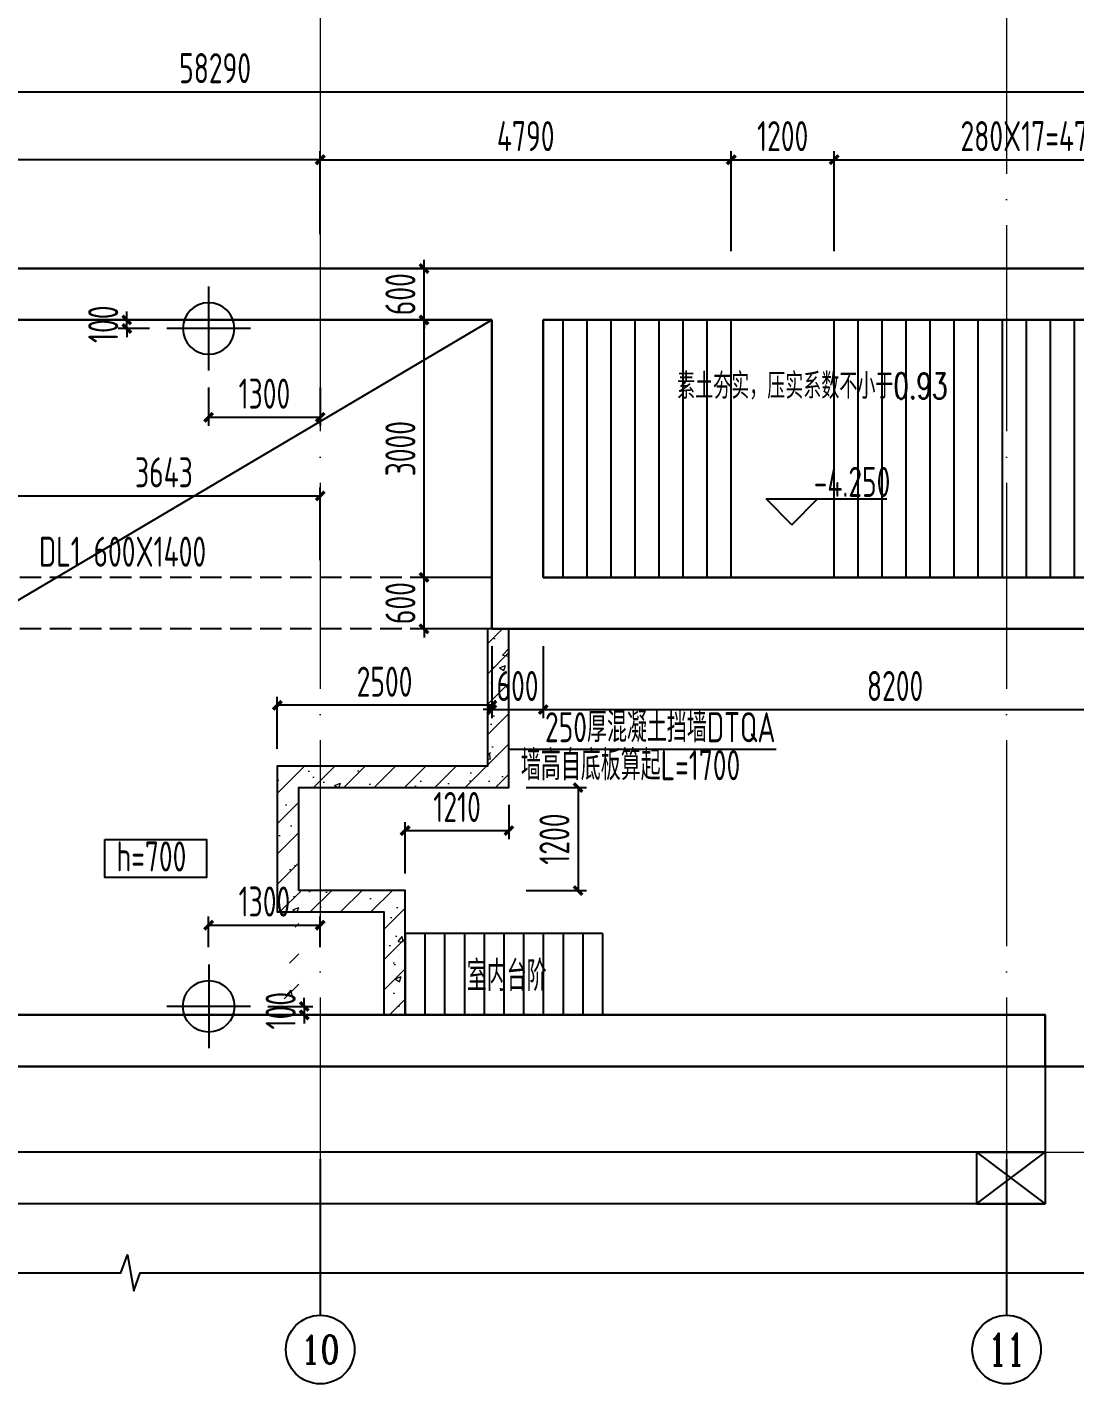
# Model space of a CAD drawing. Header units: millimetres. Extents: x -897614 to 191467, y -439928 to 101803.
# Drawn here: x -403005 to -390794, y -176673 to -160862 of the extents above; entities that cross this region are included whole.
import ezdxf
from ezdxf.enums import TextEntityAlignment as Align

# ---------------------------------------------------------------- set-up
doc = ezdxf.new("R2010")
doc.units = ezdxf.units.MM
doc.header["$LTSCALE"] = 1000
for name, pattern in [('ACAD_ISO04W100', [30, 24, -3, 0, -3]), ('DASH', [0.35, 0.25, -0.1]), ('DASHED', [19.05, 12.7, -6.35])]:
    doc.linetypes.add(name, pattern=pattern)
for name, color, linetype in [('0-w', 7, 'Continuous'), ('AXIS', 3, 'Continuous'), ('DC', 7, 'Continuous'), ('DIM_ELEV', 3, 'Continuous'), ('DIM_LEAD', 3, 'Continuous'), ('gps', 233, 'Continuous'), ('JG_TEXT', 7, 'Continuous'), ('STAIR', 2, 'Continuous'), ('ZH', 7, 'Continuous'), ('结构柱', 8, 'Continuous')]:
    doc.layers.add(name, color=color, linetype=linetype)
for name, color, linetype, lineweight in [('AXIS_TEXT', 7, 'Continuous', 18), ('Beam', 4, 'DASHED', 25), ('DOTE', 8, 'ACAD_ISO04W100', 9), ('PUB_HATCH', 8, 'Continuous', 18), ('WALL', 6, 'Continuous', 30)]:
    doc.layers.add(name, color=color, linetype=linetype, lineweight=lineweight)
doc.styles.add('_TCH_AXIS', font='COMPLEX', dxfattribs={"bigfont": 'GBCBIG'})
doc.styles.add('COMPLEX', font='COMPLEX')
doc.styles.add('GPS', font='txt1.shx', dxfattribs={"width": 0.8, "bigfont": 'hztxt.shx'})
doc.styles.add('TSSD', font='tssdeng.shx', dxfattribs={"width": 0.7, "bigfont": 'tssdchn.shx'})
doc.dimstyles.new('TSD', dxfattribs={"dimtxt": 350, "dimasz": 100, "dimexe": 100, "dimexo": 200, "dimgap": 100, "dimtad": 1, "dimdec": 0, "dimzin": 0, "dimdsep": 46, "dimtxsty": 'TSSD', "dimblk": 'ARCHTICK', "dimcen": 0.09, "dimclrt": 7, "dimazin": 2, "dimtfac": 1, "dimtdec": 0, "dimtix": 1, "dimtmove": 2, "dimatfit": 3, "dimfxl": 0, "dimtolj": 1, "dimtzin": 0, "dimarcsym": 0})
pattern_1 = [(45, (-119914.98, -121901.05), (-176.7767, 176.7767), []), (50, (-119915, -121901.05), (717.2602, -62.7521), [75, -825]), (355, (-119915, -121901.05), (-138.7513, 752.1921), [60, -660]), (100.4514, (-119855.2, -121906.3), (578.5094, 689.4395), [63.7402, -701.1421]), (46.1842, (-119915, -121701.05), (1067.241, -165.519), [112.5, -1237.5]), (96.6356, (-119826, -121714.8), (934.6627, 974.118), [95.6103, -1051.713]), (351.1842, (-119915, -121701), (934.662, 974.1186), [90, -990]), (21, (-119815, -121751.05), (596.907, -402.6189), [75, -825]), (326, (-119815, -121751.05), (243.3153, 725.15), [60, -660]), (71.4514, (-119765.2, -121784.6), (840.2226, 322.5305), [63.7402, -701.1421]), (37.5, (-119914.98, -121901.05), (12.15986, 332.89385), [0, -652, 0, -670, 0, -662.5]), (7.5, (-119914.98, -121901.05), (263.06954, 394.4117), [0, -382, 0, -637, 0, -252.5]), (327.5, (-120137.98, -121901.05), (533.82244, -22.55487), [0, -250, 0, -780, 0, -1035]), (317.5, (-120237.98, -121901.05), (583.1862, 100.105), [0, -325, 0, -518, 0, -735])]

# ---------------------------------------------------------------- blocks, each defined once
blk = doc.blocks.new('_ArchTick')
at = {"color": 0, "linetype": 'ByBlock', "const_width": 0.4}
blk.add_lwpolyline([(-0.5, -0.5), (0.5, 0.5)], dxfattribs=at)
blk = doc.blocks.new('*D1195')
at = {"layer": 'Defpoints', "color": 0, "transparency": 16777216}
for p in [(-394799, -162407), (-399589, -163474, 0), (-394799, -163674, 0)]:
    blk.add_point(p, dxfattribs=at)
at = {"layer": 'DIM_LEAD', "color": 0, "lineweight": -2, "transparency": 16777216}
for p, q in [((-399589, -163274), (-399589, -162307)), ((-394799, -163474), (-394799, -162307)), ((-399589, -162407), (-394799, -162407))]:
    blk.add_line(p, q, dxfattribs=at)
at = {"layer": 'DIM_LEAD', "color": 0, "lineweight": -2, "transparency": 16777216, "xscale": 100, "yscale": 100, "zscale": 100, "rotation": 180}
blk.add_blockref('_ArchTick', (-399589, -162407), dxfattribs=at)
at = {"layer": 'DIM_LEAD', "color": 0, "lineweight": -2, "transparency": 16777216, "xscale": 100, "yscale": 100, "zscale": 100}
blk.add_blockref('_ArchTick', (-394799, -162407), dxfattribs=at)
at = {"layer": 'DIM_LEAD', "color": 7, "transparency": 16777216, "insert": (-397194, -162132), "char_height": 350, "attachment_point": 5, "style": 'TSSD'}
blk.add_mtext('\\A1;4790', dxfattribs=at)
blk = doc.blocks.new('*D1196')
at = {"layer": 'Defpoints', "color": 0, "transparency": 16777216}
for p in [(-393599, -162407), (-394799, -163674, 0), (-393599, -163674, 0)]:
    blk.add_point(p, dxfattribs=at)
at = {"layer": 'DIM_LEAD', "color": 0, "lineweight": -2, "transparency": 16777216}
for p, q in [((-394799, -163474), (-394799, -162307)), ((-393599, -163474), (-393599, -162307)), ((-394799, -162407), (-393599, -162407))]:
    blk.add_line(p, q, dxfattribs=at)
at = {"layer": 'DIM_LEAD', "color": 0, "lineweight": -2, "transparency": 16777216, "xscale": 100, "yscale": 100, "zscale": 100, "rotation": 180}
blk.add_blockref('_ArchTick', (-394799, -162407), dxfattribs=at)
at = {"layer": 'DIM_LEAD', "color": 0, "lineweight": -2, "transparency": 16777216, "xscale": 100, "yscale": 100, "zscale": 100}
blk.add_blockref('_ArchTick', (-393599, -162407), dxfattribs=at)
at = {"layer": 'DIM_LEAD', "color": 7, "transparency": 16777216, "insert": (-394199, -162132), "char_height": 350, "attachment_point": 5, "style": 'TSSD'}
blk.add_mtext('\\A1;1200', dxfattribs=at)
blk = doc.blocks.new('*D1207')
at = {"layer": 'Defpoints', "color": 0, "transparency": 16777216}
for p in [(-371669, -161615), (-371669, -163674, 0), (-429959, -164074, 0)]:
    blk.add_point(p, dxfattribs=at)
at = {"layer": 'DIM_LEAD', "color": 0, "lineweight": -2, "transparency": 16777216}
for p, q in [((-429959, -163874), (-429959, -161515)), ((-371669, -163474), (-371669, -161515)), ((-429959, -161615), (-371669, -161615))]:
    blk.add_line(p, q, dxfattribs=at)
at = {"layer": 'DIM_LEAD', "color": 0, "lineweight": -2, "transparency": 16777216, "xscale": 100, "yscale": 100, "zscale": 100, "rotation": 180}
blk.add_blockref('_ArchTick', (-429959, -161615), dxfattribs=at)
at = {"layer": 'DIM_LEAD', "color": 0, "lineweight": -2, "transparency": 16777216, "xscale": 100, "yscale": 100, "zscale": 100}
blk.add_blockref('_ArchTick', (-371669, -161615), dxfattribs=at)
at = {"layer": 'DIM_LEAD', "color": 7, "transparency": 16777216, "insert": (-400814, -161340), "char_height": 350, "attachment_point": 5, "style": 'TSSD'}
blk.add_mtext('\\A1;58290', dxfattribs=at)
blk = doc.blocks.new('*D1217')
at = {"layer": 'Defpoints', "color": 0, "transparency": 16777216}
for p in [(-388839, -162407), (-393599, -163674, 0), (-388839, -163674, 0)]:
    blk.add_point(p, dxfattribs=at)
at = {"layer": 'DIM_LEAD', "color": 0, "lineweight": -2, "transparency": 16777216}
for p, q in [((-393599, -163474), (-393599, -162307)), ((-388839, -163474), (-388839, -162307)), ((-393599, -162407), (-388839, -162407))]:
    blk.add_line(p, q, dxfattribs=at)
at = {"layer": 'DIM_LEAD', "color": 0, "lineweight": -2, "transparency": 16777216, "xscale": 100, "yscale": 100, "zscale": 100, "rotation": 180}
blk.add_blockref('_ArchTick', (-393599, -162407), dxfattribs=at)
at = {"layer": 'DIM_LEAD', "color": 0, "lineweight": -2, "transparency": 16777216, "xscale": 100, "yscale": 100, "zscale": 100}
blk.add_blockref('_ArchTick', (-388839, -162407), dxfattribs=at)
at = {"layer": 'DIM_LEAD', "color": 7, "transparency": 16777216, "insert": (-391219, -162132), "char_height": 350, "attachment_point": 5, "style": 'TSSD'}
blk.add_mtext('\\A1;280X17=4760', dxfattribs=at)
blk = doc.blocks.new('A$C3ABC6A2D')
at = {"color": 5, "linetype": 'Continuous'}
for p, q in [((-7550, -6781), (-25371, -6781)), ((-7550, -6781), (-7550, -8381)), ((-7550, -7781), (-25371, -7781)), ((-8350, -7781), (-8350, -8381)), ((-8350, -7781), (-7550, -8381)), ((-8350, -8381), (-7550, -7781)), ((-8350, -7781), (-7550, -7781)), ((-7550, -7781), (-7550, -8381)), ((-7550, -8381), (-25371, -8381)), ((-8350, -8381), (-7550, -8381))]:
    blk.add_line(p, q, dxfattribs=at)
at = {"color": 5}
blk.add_lwpolyline([(-47829, -6467), (-47829, -7330), (-47619, -7406), (-48039, -7480), (-47829, -7555), (-47829, -9187), (-18323, -9187), (-18246, -8977), (-18172, -9397), (-18098, -9187), (4605, -9187), (4605, -7555), (4395, -7480), (4815, -7406), (4605, -7330), (4605, -6467)], dxfattribs=at)
blk = doc.blocks.new('_axiso')
blk.add_circle((0, 0), 0.5)
at = {"layer": 'AXIS_TEXT', "style": 'COMPLEX', "width": 1.041667}
blk.add_attdef('A', text='', height=0.56, dxfattribs=at).set_placement((-0.25, -0.28), (0.25, -0.28), align=Align.FIT)
blk = doc.blocks.new('*D1333')
at = {"layer": 'Defpoints', "color": 0, "transparency": 16777216}
for p in [(-397589, -167874), (-396989, -167874), (-396989, -168815)]:
    blk.add_point(p, dxfattribs=at)
at = {"layer": 'DIM_LEAD', "color": 0, "lineweight": -2, "transparency": 16777216}
for p, q in [((-397589, -168074), (-397589, -168915)), ((-396989, -168074), (-396989, -168915)), ((-397589, -168815), (-397689, -168815)), ((-397589, -168815), (-396989, -168815)), ((-396989, -168815), (-396889, -168815))]:
    blk.add_line(p, q, dxfattribs=at)
at = {"layer": 'DIM_LEAD', "color": 0, "lineweight": -2, "transparency": 16777216, "xscale": 100, "yscale": 100, "zscale": 100}
blk.add_blockref('_ArchTick', (-397589, -168815), dxfattribs=at)
at = {"layer": 'DIM_LEAD', "color": 0, "lineweight": -2, "transparency": 16777216, "xscale": 100, "yscale": 100, "zscale": 100, "rotation": 180}
blk.add_blockref('_ArchTick', (-396989, -168815), dxfattribs=at)
at = {"layer": 'DIM_LEAD', "color": 7, "transparency": 16777216, "insert": (-397289, -168540), "char_height": 350, "attachment_point": 5, "style": 'TSSD'}
blk.add_mtext('\\A1;600', dxfattribs=at)
blk = doc.blocks.new('*D1334')
at = {"layer": 'Defpoints', "color": 0, "transparency": 16777216}
for p in [(-396989, -167874), (-388789, -167874), (-388789, -168815)]:
    blk.add_point(p, dxfattribs=at)
at = {"layer": 'DIM_LEAD', "color": 0, "lineweight": -2, "transparency": 16777216}
for p, q in [((-396989, -168074), (-396989, -168915)), ((-388789, -168074), (-388789, -168915)), ((-396989, -168815), (-388789, -168815))]:
    blk.add_line(p, q, dxfattribs=at)
at = {"layer": 'DIM_LEAD', "color": 0, "lineweight": -2, "transparency": 16777216, "xscale": 100, "yscale": 100, "zscale": 100, "rotation": 180}
blk.add_blockref('_ArchTick', (-396989, -168815), dxfattribs=at)
at = {"layer": 'DIM_LEAD', "color": 0, "lineweight": -2, "transparency": 16777216, "xscale": 100, "yscale": 100, "zscale": 100}
blk.add_blockref('_ArchTick', (-388789, -168815), dxfattribs=at)
at = {"layer": 'DIM_LEAD', "color": 7, "transparency": 16777216, "insert": (-392889, -168540), "char_height": 350, "attachment_point": 5, "style": 'TSSD'}
blk.add_mtext('\\A1;8200', dxfattribs=at)
blk = doc.blocks.new('*D1335')
at = {"layer": 'Defpoints', "color": 0, "transparency": 16777216}
for p in [(-398379, -167274), (-397589, -167274), (-397589, -167874)]:
    blk.add_point(p, dxfattribs=at)
at = {"layer": 'DIM_LEAD', "color": 0, "lineweight": -2, "transparency": 16777216}
for p, q in [((-397789, -167274), (-398479, -167274)), ((-398379, -167274), (-398379, -167174)), ((-398379, -167874), (-398379, -167274)), ((-397789, -167874), (-398479, -167874)), ((-398379, -167874), (-398379, -167974))]:
    blk.add_line(p, q, dxfattribs=at)
at = {"layer": 'DIM_LEAD', "color": 0, "lineweight": -2, "transparency": 16777216, "xscale": 100, "yscale": 100, "zscale": 100}
for p, rotation in [((-398379, -167274), 270), ((-398379, -167874), 90)]:
    blk.add_blockref('_ArchTick', p, dxfattribs=dict(at, rotation=rotation))
at = {"layer": 'DIM_LEAD', "color": 7, "transparency": 16777216, "insert": (-398654, -167574), "char_height": 350, "attachment_point": 5, "rotation": 90, "style": 'TSSD'}
blk.add_mtext('\\A1;600', dxfattribs=at)
blk = doc.blocks.new('*D1336')
at = {"layer": 'Defpoints', "color": 0, "transparency": 16777216}
for p in [(-398379, -164274), (-397589, -164274), (-397589, -167274)]:
    blk.add_point(p, dxfattribs=at)
at = {"layer": 'DIM_LEAD', "color": 0, "lineweight": -2, "transparency": 16777216}
for p, q in [((-397789, -164274), (-398479, -164274)), ((-398379, -167274), (-398379, -164274)), ((-397789, -167274), (-398479, -167274))]:
    blk.add_line(p, q, dxfattribs=at)
at = {"layer": 'DIM_LEAD', "color": 0, "lineweight": -2, "transparency": 16777216, "xscale": 100, "yscale": 100, "zscale": 100}
for p, rotation in [((-398379, -164274), 90), ((-398379, -167274), 270)]:
    blk.add_blockref('_ArchTick', p, dxfattribs=dict(at, rotation=rotation))
at = {"layer": 'DIM_LEAD', "color": 7, "transparency": 16777216, "insert": (-398654, -165774), "char_height": 350, "attachment_point": 5, "rotation": 90, "style": 'TSSD'}
blk.add_mtext('\\A1;3000', dxfattribs=at)
blk = doc.blocks.new('*D1337')
at = {"layer": 'Defpoints', "color": 0, "transparency": 16777216}
for p in [(-398379, -163674), (-397589, -163674, 0), (-397589, -164274)]:
    blk.add_point(p, dxfattribs=at)
at = {"layer": 'DIM_LEAD', "color": 0, "lineweight": -2, "transparency": 16777216}
for p, q in [((-398379, -163674), (-398379, -163574)), ((-397789, -163674), (-398479, -163674)), ((-398379, -164274), (-398379, -163674)), ((-397789, -164274), (-398479, -164274)), ((-398379, -164274), (-398379, -164374))]:
    blk.add_line(p, q, dxfattribs=at)
at = {"layer": 'DIM_LEAD', "color": 0, "lineweight": -2, "transparency": 16777216, "xscale": 100, "yscale": 100, "zscale": 100}
for p, rotation in [((-398379, -163674), 270), ((-398379, -164274), 90)]:
    blk.add_blockref('_ArchTick', p, dxfattribs=dict(at, rotation=rotation))
at = {"layer": 'DIM_LEAD', "color": 7, "transparency": 16777216, "insert": (-398654, -163974), "char_height": 350, "attachment_point": 5, "rotation": 90, "style": 'TSSD'}
blk.add_mtext('\\A1;600', dxfattribs=at)
blk = doc.blocks.new('*D1338')
at = {"layer": 'Defpoints', "color": 0, "transparency": 16777216}
for p in [(-407589, -162407), (-399589, -163474, 0), (-407589, -163674, 0)]:
    blk.add_point(p, dxfattribs=at)
at = {"layer": 'DIM_LEAD', "color": 0, "lineweight": -2, "transparency": 16777216}
for p, q in [((-407589, -163474), (-407589, -162307)), ((-399589, -163274), (-399589, -162307)), ((-399589, -162407), (-407589, -162407))]:
    blk.add_line(p, q, dxfattribs=at)
at = {"layer": 'DIM_LEAD', "color": 0, "lineweight": -2, "transparency": 16777216, "xscale": 100, "yscale": 100, "zscale": 100, "rotation": 180}
blk.add_blockref('_ArchTick', (-407589, -162407), dxfattribs=at)
at = {"layer": 'DIM_LEAD', "color": 0, "lineweight": -2, "transparency": 16777216, "xscale": 100, "yscale": 100, "zscale": 100}
blk.add_blockref('_ArchTick', (-399589, -162407), dxfattribs=at)
at = {"layer": 'DIM_LEAD', "color": 7, "transparency": 16777216, "insert": (-403589, -162132), "char_height": 350, "attachment_point": 5, "style": 'TSSD'}
blk.add_mtext('\\A1;8000', dxfattribs=at)
blk = doc.blocks.new('*D1418')
at = {"layer": 'Defpoints', "color": 0, "transparency": 16777216}
for p in [(-399589, -166325), (-403232, -167274), (-399589, -167274)]:
    blk.add_point(p, dxfattribs=at)
at = {"layer": 'DIM_LEAD', "color": 0, "lineweight": -2, "transparency": 16777216}
for p, q in [((-403232, -167074), (-403232, -166225)), ((-403232, -166325), (-399589, -166325)), ((-399589, -167074), (-399589, -166225))]:
    blk.add_line(p, q, dxfattribs=at)
at = {"layer": 'DIM_LEAD', "color": 0, "lineweight": -2, "transparency": 16777216, "xscale": 100, "yscale": 100, "zscale": 100, "rotation": 180}
blk.add_blockref('_ArchTick', (-403232, -166325), dxfattribs=at)
at = {"layer": 'DIM_LEAD', "color": 0, "lineweight": -2, "transparency": 16777216, "xscale": 100, "yscale": 100, "zscale": 100}
blk.add_blockref('_ArchTick', (-399589, -166325), dxfattribs=at)
at = {"layer": 'DIM_LEAD', "color": 7, "transparency": 16777216, "insert": (-401410, -166050), "char_height": 350, "attachment_point": 5, "style": 'TSSD'}
blk.add_mtext('\\A1;3643', dxfattribs=at)
blk = doc.blocks.new('A$C74342322')
at = {"layer": 'ZH'}
for p, q in [((0, -488), (0, 488)), ((-488, 0), (488, 0))]:
    blk.add_line(p, q, dxfattribs=at)
blk.add_circle((0, 0), 300, dxfattribs=at)
blk = doc.blocks.new('*D1172')
at = {"layer": 'Defpoints', "color": 0, "transparency": 16777216}
for p in [(-400889, -164862, 0), (-399589, -164862, 0), (-399589, -165408)]:
    blk.add_point(p, dxfattribs=at)
at = {"layer": 'DIM_LEAD', "color": 0, "lineweight": -2, "transparency": 16777216}
for p, q in [((-400889, -165062), (-400889, -165508)), ((-399589, -165062), (-399589, -165508)), ((-400889, -165408), (-399589, -165408))]:
    blk.add_line(p, q, dxfattribs=at)
at = {"layer": 'DIM_LEAD', "color": 0, "lineweight": -2, "transparency": 16777216, "xscale": 100, "yscale": 100, "zscale": 100, "rotation": 180}
blk.add_blockref('_ArchTick', (-400889, -165408), dxfattribs=at)
at = {"layer": 'DIM_LEAD', "color": 0, "lineweight": -2, "transparency": 16777216, "xscale": 100, "yscale": 100, "zscale": 100}
blk.add_blockref('_ArchTick', (-399589, -165408), dxfattribs=at)
at = {"layer": 'DIM_LEAD', "color": 7, "transparency": 16777216, "insert": (-400239, -165133), "char_height": 350, "attachment_point": 5, "style": 'TSSD'}
blk.add_mtext('\\A1;1300', dxfattribs=at)
blk = doc.blocks.new('*D1173')
at = {"layer": 'Defpoints', "color": 0, "transparency": 16777216}
for p in [(-401843, -164274), (-401377, -164274, 0), (-401377, -164374, 0)]:
    blk.add_point(p, dxfattribs=at)
at = {"layer": 'DIM_LEAD', "color": 0, "lineweight": -2, "transparency": 16777216}
for p, q in [((-401577, -164274), (-401943, -164274)), ((-401843, -164274), (-401843, -164174)), ((-401843, -164374), (-401843, -164274)), ((-401577, -164374), (-401943, -164374)), ((-401843, -164374), (-401843, -164474))]:
    blk.add_line(p, q, dxfattribs=at)
at = {"layer": 'DIM_LEAD', "color": 0, "lineweight": -2, "transparency": 16777216, "xscale": 100, "yscale": 100, "zscale": 100}
for p, rotation in [((-401843, -164274), 270), ((-401843, -164374), 90)]:
    blk.add_blockref('_ArchTick', p, dxfattribs=dict(at, rotation=rotation))
at = {"layer": 'DIM_LEAD', "color": 7, "transparency": 16777216, "insert": (-402118, -164324), "char_height": 350, "attachment_point": 5, "rotation": 90, "style": 'TSSD'}
blk.add_mtext('\\A1;100', dxfattribs=at)
blk = doc.blocks.new('*D1176')
at = {"layer": 'Defpoints', "color": 0, "transparency": 16777216}
for p in [(-400400, -172274, 0), (-400400, -172374, 0), (-399775, -172374)]:
    blk.add_point(p, dxfattribs=at)
at = {"layer": 'DIM_LEAD', "color": 0, "lineweight": -2, "transparency": 16777216}
for p, q in [((-399775, -172274), (-399775, -172174)), ((-400200, -172274), (-399675, -172274)), ((-399775, -172274), (-399775, -172374)), ((-400200, -172374), (-399675, -172374)), ((-399775, -172374), (-399775, -172474))]:
    blk.add_line(p, q, dxfattribs=at)
at = {"layer": 'DIM_LEAD', "color": 0, "lineweight": -2, "transparency": 16777216, "xscale": 100, "yscale": 100, "zscale": 100}
for p, rotation in [((-399775, -172274), 270), ((-399775, -172374), 90)]:
    blk.add_blockref('_ArchTick', p, dxfattribs=dict(at, rotation=rotation))
at = {"layer": 'DIM_LEAD', "color": 7, "transparency": 16777216, "insert": (-400050, -172324), "char_height": 350, "attachment_point": 5, "rotation": 90, "style": 'TSSD'}
blk.add_mtext('\\A1;100', dxfattribs=at)
blk = doc.blocks.new('*D1177')
at = {"layer": 'Defpoints', "color": 0, "transparency": 16777216}
for p in [(-399589, -171327), (-400889, -171785, 0), (-399589, -171785, 0)]:
    blk.add_point(p, dxfattribs=at)
at = {"layer": 'DIM_LEAD', "color": 0, "lineweight": -2, "transparency": 16777216}
for p, q in [((-400889, -171585), (-400889, -171227)), ((-399589, -171585), (-399589, -171227)), ((-400889, -171327), (-399589, -171327))]:
    blk.add_line(p, q, dxfattribs=at)
at = {"layer": 'DIM_LEAD', "color": 0, "lineweight": -2, "transparency": 16777216, "xscale": 100, "yscale": 100, "zscale": 100, "rotation": 180}
blk.add_blockref('_ArchTick', (-400889, -171327), dxfattribs=at)
at = {"layer": 'DIM_LEAD', "color": 0, "lineweight": -2, "transparency": 16777216, "xscale": 100, "yscale": 100, "zscale": 100}
blk.add_blockref('_ArchTick', (-399589, -171327), dxfattribs=at)
at = {"layer": 'DIM_LEAD', "color": 7, "transparency": 16777216, "insert": (-400239, -171052), "char_height": 350, "attachment_point": 5, "style": 'TSSD'}
blk.add_mtext('\\A1;1300', dxfattribs=at)
blk = doc.blocks.new('*D1661')
at = {"layer": 'Defpoints', "color": 0, "transparency": 16777216}
for p in [(-397589, -167874, 0), (-400089, -168765), (-400089, -169474, 0)]:
    blk.add_point(p, dxfattribs=at)
at = {"layer": 'DIM_LEAD', "color": 0, "lineweight": -2, "transparency": 16777216}
for p, q in [((-397589, -168074), (-397589, -168865)), ((-400089, -169274), (-400089, -168665)), ((-397589, -168765), (-400089, -168765))]:
    blk.add_line(p, q, dxfattribs=at)
at = {"layer": 'DIM_LEAD', "color": 0, "lineweight": -2, "transparency": 16777216, "xscale": 100, "yscale": 100, "zscale": 100, "rotation": 180}
blk.add_blockref('_ArchTick', (-400089, -168765), dxfattribs=at)
at = {"layer": 'DIM_LEAD', "color": 0, "lineweight": -2, "transparency": 16777216, "xscale": 100, "yscale": 100, "zscale": 100}
blk.add_blockref('_ArchTick', (-397589, -168765), dxfattribs=at)
at = {"layer": 'DIM_LEAD', "color": 7, "transparency": 16777216, "insert": (-398839, -168490), "char_height": 350, "attachment_point": 5, "style": 'TSSD'}
blk.add_mtext('\\A1;2500', dxfattribs=at)
blk = doc.blocks.new('*D1662')
at = {"layer": 'Defpoints', "color": 0, "transparency": 16777216}
for p in [(-397389, -169724, 0), (-397389, -170924, 0), (-396584, -170924)]:
    blk.add_point(p, dxfattribs=at)
at = {"layer": 'DIM_LEAD', "color": 0, "lineweight": -2, "transparency": 16777216}
for p, q in [((-397189, -169724), (-396484, -169724)), ((-396584, -169724), (-396584, -170924)), ((-397189, -170924), (-396484, -170924))]:
    blk.add_line(p, q, dxfattribs=at)
at = {"layer": 'DIM_LEAD', "color": 0, "lineweight": -2, "transparency": 16777216, "xscale": 100, "yscale": 100, "zscale": 100}
for p, rotation in [((-396584, -169724), 90), ((-396584, -170924), 270)]:
    blk.add_blockref('_ArchTick', p, dxfattribs=dict(at, rotation=rotation))
at = {"layer": 'DIM_LEAD', "color": 7, "transparency": 16777216, "insert": (-396859, -170324), "char_height": 350, "attachment_point": 5, "rotation": 90, "style": 'TSSD'}
blk.add_mtext('\\A1;1200', dxfattribs=at)
blk = doc.blocks.new('*D1663')
at = {"layer": 'Defpoints', "color": 0, "transparency": 16777216}
for p in [(-397389, -169724, 0), (-397389, -170225), (-398599, -170924, 0)]:
    blk.add_point(p, dxfattribs=at)
at = {"layer": 'DIM_LEAD', "color": 0, "lineweight": -2, "transparency": 16777216}
for p, q in [((-397389, -169924), (-397389, -170325)), ((-398599, -170724), (-398599, -170125)), ((-398599, -170225), (-397389, -170225))]:
    blk.add_line(p, q, dxfattribs=at)
at = {"layer": 'DIM_LEAD', "color": 0, "lineweight": -2, "transparency": 16777216, "xscale": 100, "yscale": 100, "zscale": 100, "rotation": 180}
blk.add_blockref('_ArchTick', (-398599, -170225), dxfattribs=at)
at = {"layer": 'DIM_LEAD', "color": 0, "lineweight": -2, "transparency": 16777216, "xscale": 100, "yscale": 100, "zscale": 100}
blk.add_blockref('_ArchTick', (-397389, -170225), dxfattribs=at)
at = {"layer": 'DIM_LEAD', "color": 7, "transparency": 16777216, "insert": (-397994, -169950), "char_height": 350, "attachment_point": 5, "style": 'TSSD'}
blk.add_mtext('\\A1;1210', dxfattribs=at)

msp = doc.modelspace()

# ---------------------------------------------------------------- hatches: boundary and pattern name
at = {"layer": 'PUB_HATCH'}
h = msp.add_hatch(dxfattribs=at)
h.set_pattern_fill('钢筋混凝土', color=256, scale=100)
h.set_pattern_definition(pattern_1)
h.paths.add_polyline_path([(-399839.34616, -170923.63594), (-399839.34616, -169723.65664), (-397389.34808, -169723.65664), (-397389.34808, -167873.65675), (-397639.34808, -167873.65675), (-397639.34808, -169473.65664), (-400089.34616, -169473.65664), (-400089.34616, -171173.63594), (-398849.3326, -171173.63594), (-398849.3326, -172373.63592), (-398599.3326, -172373.63592), (-398599.3326, -170923.63594)])
h = msp.add_hatch(dxfattribs=at)
h.set_pattern_fill('钢筋混凝土', color=256, scale=100)
h.set_pattern_definition(pattern_1)
edge = h.paths.add_edge_path()
edge.add_line((-400039.34616, -172373.63592), (-399839.34616, -172373.63592))
edge.add_line((-399839.34616, -172373.63592), (-399839.34616, -171073.63594))

# ---------------------------------------------------------------- linework, layer by layer
at = {"layer": '0-w', "color": 2, "linetype": 'Continuous'}
for p, q in [((-398598.83067, -171423.65721), (-398598.83067, -172373.63592)), ((-396298.83067, -171423.65721), (-398598.83067, -171423.65721)), ((-398368.83067, -171423.65721), (-398368.83067, -172373.63592)), ((-398138.83067, -171423.65721), (-398138.83067, -172373.63592)), ((-397908.83067, -171423.65721), (-397908.83067, -172373.63592)), ((-397678.83067, -171423.65721), (-397678.83067, -172373.63592)), ((-397448.83067, -171423.65721), (-397448.83067, -172373.63592)), ((-397218.83067, -171423.65721), (-397218.83067, -172373.63592)), ((-396988.83067, -171423.65721), (-396988.83067, -172373.63592)), ((-396758.83067, -171423.65721), (-396758.83067, -172373.63592)), ((-396528.83067, -171423.65721), (-396528.83067, -172373.63592)), ((-396298.83067, -171423.65721), (-396298.83067, -172373.63592))]:
    msp.add_line(p, q, dxfattribs=at)
at = {"layer": 'AXIS'}
for p, q in [((-399588.84614, -174052.92485, 0), (-399588.84614, -175872.77481, 0)), ((-391588.84614, -174052.92485, 0), (-391588.84614, -175872.77481, 0))]:
    msp.add_line(p, q, dxfattribs=at)
at = {"layer": 'Beam', "linetype": 'DASH'}
for p, q in [((-397589.34808, -167273.65664, 0), (-411959.31293, -167273.65675, 0)), ((-397589.34808, -167873.65664, 0), (-411959.31293, -167873.65675, 0))]:
    msp.add_line(p, q, dxfattribs=at)
at = {"layer": 'DC', "ltscale": 10}
msp.add_line((-411959.31202, -172773.63141, 0), (-397589.34808, -164273.65674), dxfattribs=at)
at = {"layer": 'DIM_ELEV'}
for p, q in [((-394093.03349, -166660.22368), (-394393.03349, -166360.22368)), ((-394393.03349, -166360.22368), (-392984.24108, -166360.22368)), ((-394093.03349, -166660.22368), (-393793.03349, -166360.22368))]:
    msp.add_line(p, q, dxfattribs=at)
at = {"layer": 'DOTE', "ltscale": 0.1}
for p, q in [((-399588.84614, -160171.18077, 0), (-399588.84614, -174052.92485, 0)), ((-391588.84614, -160171.18077, 0), (-391588.84614, -174052.92485, 0)), ((-431418.08005, -173973.63591, 0), (-373115.74705, -173973.63591, 0))]:
    msp.add_line(p, q, dxfattribs=at)
at = {"layer": 'JG_TEXT'}
msp.add_line((-394275.56113, -169279.92751), (-397389.34808, -169279.92751), dxfattribs=at)
msp.add_lwpolyline([(-402097.76267, -170327.80964), (-400914.22334, -170327.80964), (-400914.22334, -170773.32535), (-402097.76267, -170773.32535)], close=True, dxfattribs=at)
at = {"layer": 'STAIR', "color": 8}
for p, q in [((-396758.84616, -167273.63592, 0), (-396758.84616, -164273.65752, 0)), ((-396478.84616, -167273.63592, 0), (-396478.84616, -164273.65753, 0)), ((-396198.84616, -167273.63592, 0), (-396198.84616, -164273.65753, 0)), ((-395918.84616, -167273.63592, 0), (-395918.84616, -164273.65754, 0)), ((-395638.84616, -167273.63592, 0), (-395638.84616, -164273.65754, 0)), ((-395358.84616, -167273.63592, 0), (-395358.84616, -164273.65755, 0)), ((-395078.84616, -167273.63592, 0), (-395078.84616, -164273.65755, 0)), ((-394798.84616, -167273.63592, 0), (-394798.84616, -164273.65756, 0)), ((-393598.84616, -167273.63592, 0), (-393598.84616, -164273.65758, 0)), ((-393318.84616, -167273.63592, 0), (-393318.84616, -164273.65758, 0)), ((-393038.84616, -167273.63592, 0), (-393038.84616, -164273.65759, 0)), ((-392758.84616, -167273.63592, 0), (-392758.84616, -164273.65759, 0)), ((-392478.84616, -167273.63592, 0), (-392478.84616, -164273.6576, 0)), ((-392198.84616, -167273.63592, 0), (-392198.84616, -164273.6576, 0)), ((-391918.84616, -167273.63592, 0), (-391918.84616, -164273.6576, 0)), ((-391638.84616, -167273.63592, 0), (-391638.84616, -164273.65761, 0)), ((-391358.84616, -167273.63592, 0), (-391358.84616, -164273.65761, 0)), ((-391078.84616, -167273.63592, 0), (-391078.84616, -164273.65762, 0)), ((-390798.84616, -167273.63592, 0), (-390798.84616, -164273.65762, 0))]:
    msp.add_line(p, q, dxfattribs=at)
msp.add_lwpolyline([(-388460.2004, -165696.35076, 0, 0, 0), (-393839.6198, -165696.35075, 160, 0, 0), (-394348.73038, -165696.3507, 0, 0, 0)], format="xyseb", dxfattribs=at)
at = {"layer": 'WALL'}
for p, q in [((-411959.31293, -164273.65727, 0), (-397589.34808, -164273.65751, 0)), ((-397589.34808, -164273.65674), (-397589.34808, -167873.65675)), ((-396989.34808, -164273.65674), (-396989.34808, -167273.65723, 0)), ((-396989.34808, -164273.65752, 0), (-372268.86147, -164273.65793, 0)), ((-396989.34808, -167273.65723, 0), (-387439.36137, -167273.65745, 0)), ((-397589.34808, -167873.65675), (-388789.36137, -167873.65675)), ((-388789.36137, -172973.63592, 0), (-391139.31293, -172973.63592, 0))]:
    msp.add_line(p, q, dxfattribs=at)
at = {"layer": 'WALL', "elevation": 0}
msp.add_lwpolyline([(-371668.86146, -163673.65794), (-412559.31293, -163673.65716), (-412559.31293, -164073.63591)], dxfattribs=at)
msp.add_lwpolyline([(-408959.82621, -172373.63592), (-391139.31293, -172373.63592), (-391139.31293, -172973.63592), (-408959.82621, -172973.63592)], close=True, dxfattribs=at)
at = {"layer": '结构柱', "ltscale": 10, "elevation": 0}
msp.add_lwpolyline([(-399839.34616, -170923.63594), (-399839.34616, -169723.65664), (-397389.34808, -169723.65664), (-397389.34808, -167873.65675), (-397639.34808, -167873.65675), (-397639.34808, -169473.65664), (-400089.34616, -169473.65664), (-400089.34616, -171173.63594), (-398849.3326, -171173.63594), (-398849.3326, -172373.63592), (-398599.3326, -172373.63592), (-398599.3326, -170923.63594), (-399839.34616, -170923.63594)], dxfattribs=at)

# ---------------------------------------------------------------- block references
at = {"color": 1, "ltscale": 10}
msp.add_blockref('A$C3ABC6A2D', (-383588.91891, -166192.76992, 0), dxfattribs=at)
at = {"layer": 'AXIS'}
ref = msp.add_blockref('_axiso', (-399588.84614, -176272.77481, 0), dxfattribs=dict(at, xscale=800, yscale=800, zscale=800))
ref.add_attrib('A', '10', dxfattribs={"layer": 'AXIS_TEXT', "ltscale": 10, "height": 328.445495, "style": '_TCH_AXIS'}).set_placement((-399815.62994, -176436.99756, 0), (-399362.06235, -176436.99756, 0), align=Align.FIT)
ref = msp.add_blockref('_axiso', (-391588.84614, -176272.77481, 0), dxfattribs=dict(at, xscale=800, yscale=800, zscale=800))
ref.add_attrib('A', '11', dxfattribs={"layer": 'AXIS_TEXT', "ltscale": 10, "height": 368.76258, "style": '_TCH_AXIS'}).set_placement((-391799.56762, -176457.1561, 0), (-391378.12467, -176457.1561, 0), align=Align.FIT)
at = {"layer": 'DOTE', "xscale": -1}
msp.add_blockref('A$C74342322', (-400888.86137, -164373.63656, 0), dxfattribs=at)
at = {"layer": 'DOTE', "rotation": 180}
msp.add_blockref('A$C74342322', (-400888.86123, -172273.65701, 0), dxfattribs=at)

# ---------------------------------------------------------------- texts
at = {"layer": 'DIM_ELEV', "style": 'TSSD', "width": 0.7}
msp.add_text('-4.250', height=350, dxfattribs=at).set_placement((-393837.5081, -166336.12864))
at = {"layer": 'gps', "color": 7, "style": 'GPS', "width": 0.7}
msp.add_text('素土夯实，压实系数不小于0.93', height=300, dxfattribs=at).set_placement((-395428.62038, -165193.31947, 0))
at = {"layer": 'JG_TEXT', "style": 'TSSD', "width": 0.7}
for s, p in [('DL1 600X1400', (-402866.58223, -167149.75563)), ('250厚混凝土挡墙DTQA', (-396969.50506, -169195.03074)), ('墙高自底板算起L=1700', (-397250.3133, -169637.95976)), ('h=700', (-401963.80499, -170701.85144)), ('室内台阶', (-397880.63361, -172093.03159))]:
    msp.add_text(s, height=350, dxfattribs=at).set_placement(p)

# ---------------------------------------------------------------- dimensions: what is measured, and where the dimension line sits
at = {"layer": 'DIM_LEAD'}
for base, p1, p2, picture, middle in [((-371668.86146, -161615.01445), (-429959.31293, -164073.63591, 0), (-371668.86146, -163673.65881, 0), '*D1207', (-400814.08719, -161340.01445)), ((-407588.84614, -162406.64323), (-399588.84614, -163473.65741, 0), (-407588.84614, -163673.63601, 0), '*D1338', (-403588.84614, -162131.64323)), ((-394798.84615, -162406.64323), (-399588.84614, -163473.65741, 0), (-394798.84615, -163673.6575, 0), '*D1195', (-397193.84615, -162131.64323)), ((-393598.84616, -162406.64323), (-394798.84615, -163673.6575, 0), (-393598.84616, -163673.65762, 0), '*D1196', (-394198.84616, -162131.64323)), ((-399588.84614, -166324.97847), (-403231.79964, -167273.65668), (-399588.84614, -167273.65665), '*D1418', (-401410.32289, -166049.97847)), ((-400089.34616, -168765.09484), (-397589.34808, -167873.65664, 0), (-400089.34616, -169473.65664, 0), '*D1661', (-398839.34712, -168490.09484)), ((-396989.34808, -168815.09484), (-397589.34808, -167873.65675), (-396989.34808, -167873.65675), '*D1333', (-397289.34808, -168540.09484)), ((-388789.36139, -168815.09484), (-396989.34808, -167873.65675), (-388789.36139, -167873.65675), '*D1334', (-392889.35474, -168540.09484)), ((-397389.34808, -170224.59593), (-398599.3326, -170923.63594, 0), (-397389.34808, -169723.65664, 0), '*D1663', (-397994.34034, -169949.59593))]:
    dim = msp.add_linear_dim(base=base, p1=p1, p2=p2, dimstyle='TSD', dxfattribs=at)
    dim.commit()
    dim.dimension.update_dxf_attribs({"geometry": picture, "text_midpoint": middle})
dim = msp.add_linear_dim(base=(-388838.84616, -162406.64323), p1=(-393598.84616, -163673.65762, 0), p2=(-388838.84616, -163673.65766, 0), text='280X17=<>', dimstyle='TSD', dxfattribs=at)
dim.commit()
dim.dimension.update_dxf_attribs({"geometry": '*D1217', "text_midpoint": (-391218.84616, -162131.64323)})
for base, p1, p2, picture, middle in [((-398378.95493, -163673.65744), (-397589.34808, -164273.65674), (-397589.34808, -163673.65744, 0), '*D1337', (-398653.95493, -163973.65709)), ((-398378.95493, -164273.65674), (-397589.34808, -167273.65723), (-397589.34808, -164273.65674), '*D1336', (-398653.95493, -165773.65699)), ((-398378.95493, -167273.65723), (-397589.34808, -167873.65675), (-397589.34808, -167273.65723), '*D1335', (-398653.95493, -167573.65699)), ((-396583.71629, -170923.63594), (-397389.34808, -169723.65664, 0), (-397389.34808, -170923.63594, 0), '*D1662', (-396858.71629, -170323.64629))]:
    dim = msp.add_linear_dim(base=base, p1=p1, p2=p2, angle=90, dimstyle='TSD', dxfattribs=at)
    dim.commit()
    dim.dimension.update_dxf_attribs({"geometry": picture, "text_midpoint": middle})
for base, p1, p2, picture, middle in [((-401843.37893, -164273.67317), (-401377.34975, -164373.63656, 0), (-401377.3496, -164273.67317, 0), '*D1173', (-402118.37893, -164323.65487)), ((-399774.66934, -172373.65701, 0), (-400400.37284, -172273.65701, 0), (-400400.37284, -172373.65701, 0), '*D1176', (-400049.66934, -172323.65701, 0))]:
    dim = msp.add_linear_dim(base=base, p1=p1, p2=p2, angle=90, dimstyle='TSD', override={"dimfxl": 250}, dxfattribs=at)
    dim.commit()
    dim.dimension.update_dxf_attribs({"geometry": picture, "text_midpoint": middle})
for base, p1, p2, picture, middle in [((-399588.84614, -165408.36493), (-400888.86137, -164862.12495, 0), (-399588.84614, -164862.12495, 0), '*D1172', (-400238.85375, -165133.36493)), ((-399588.84614, -171327.28143), (-400888.86123, -171785.16862, 0), (-399588.84614, -171785.16862, 0), '*D1177', (-400238.85369, -171052.28143))]:
    dim = msp.add_linear_dim(base=base, p1=p1, p2=p2, dimstyle='TSD', override={"dimfxl": 250}, dxfattribs=at)
    dim.commit()
    dim.dimension.update_dxf_attribs({"geometry": picture, "text_midpoint": middle})

doc.saveas('drawing.dxf')
